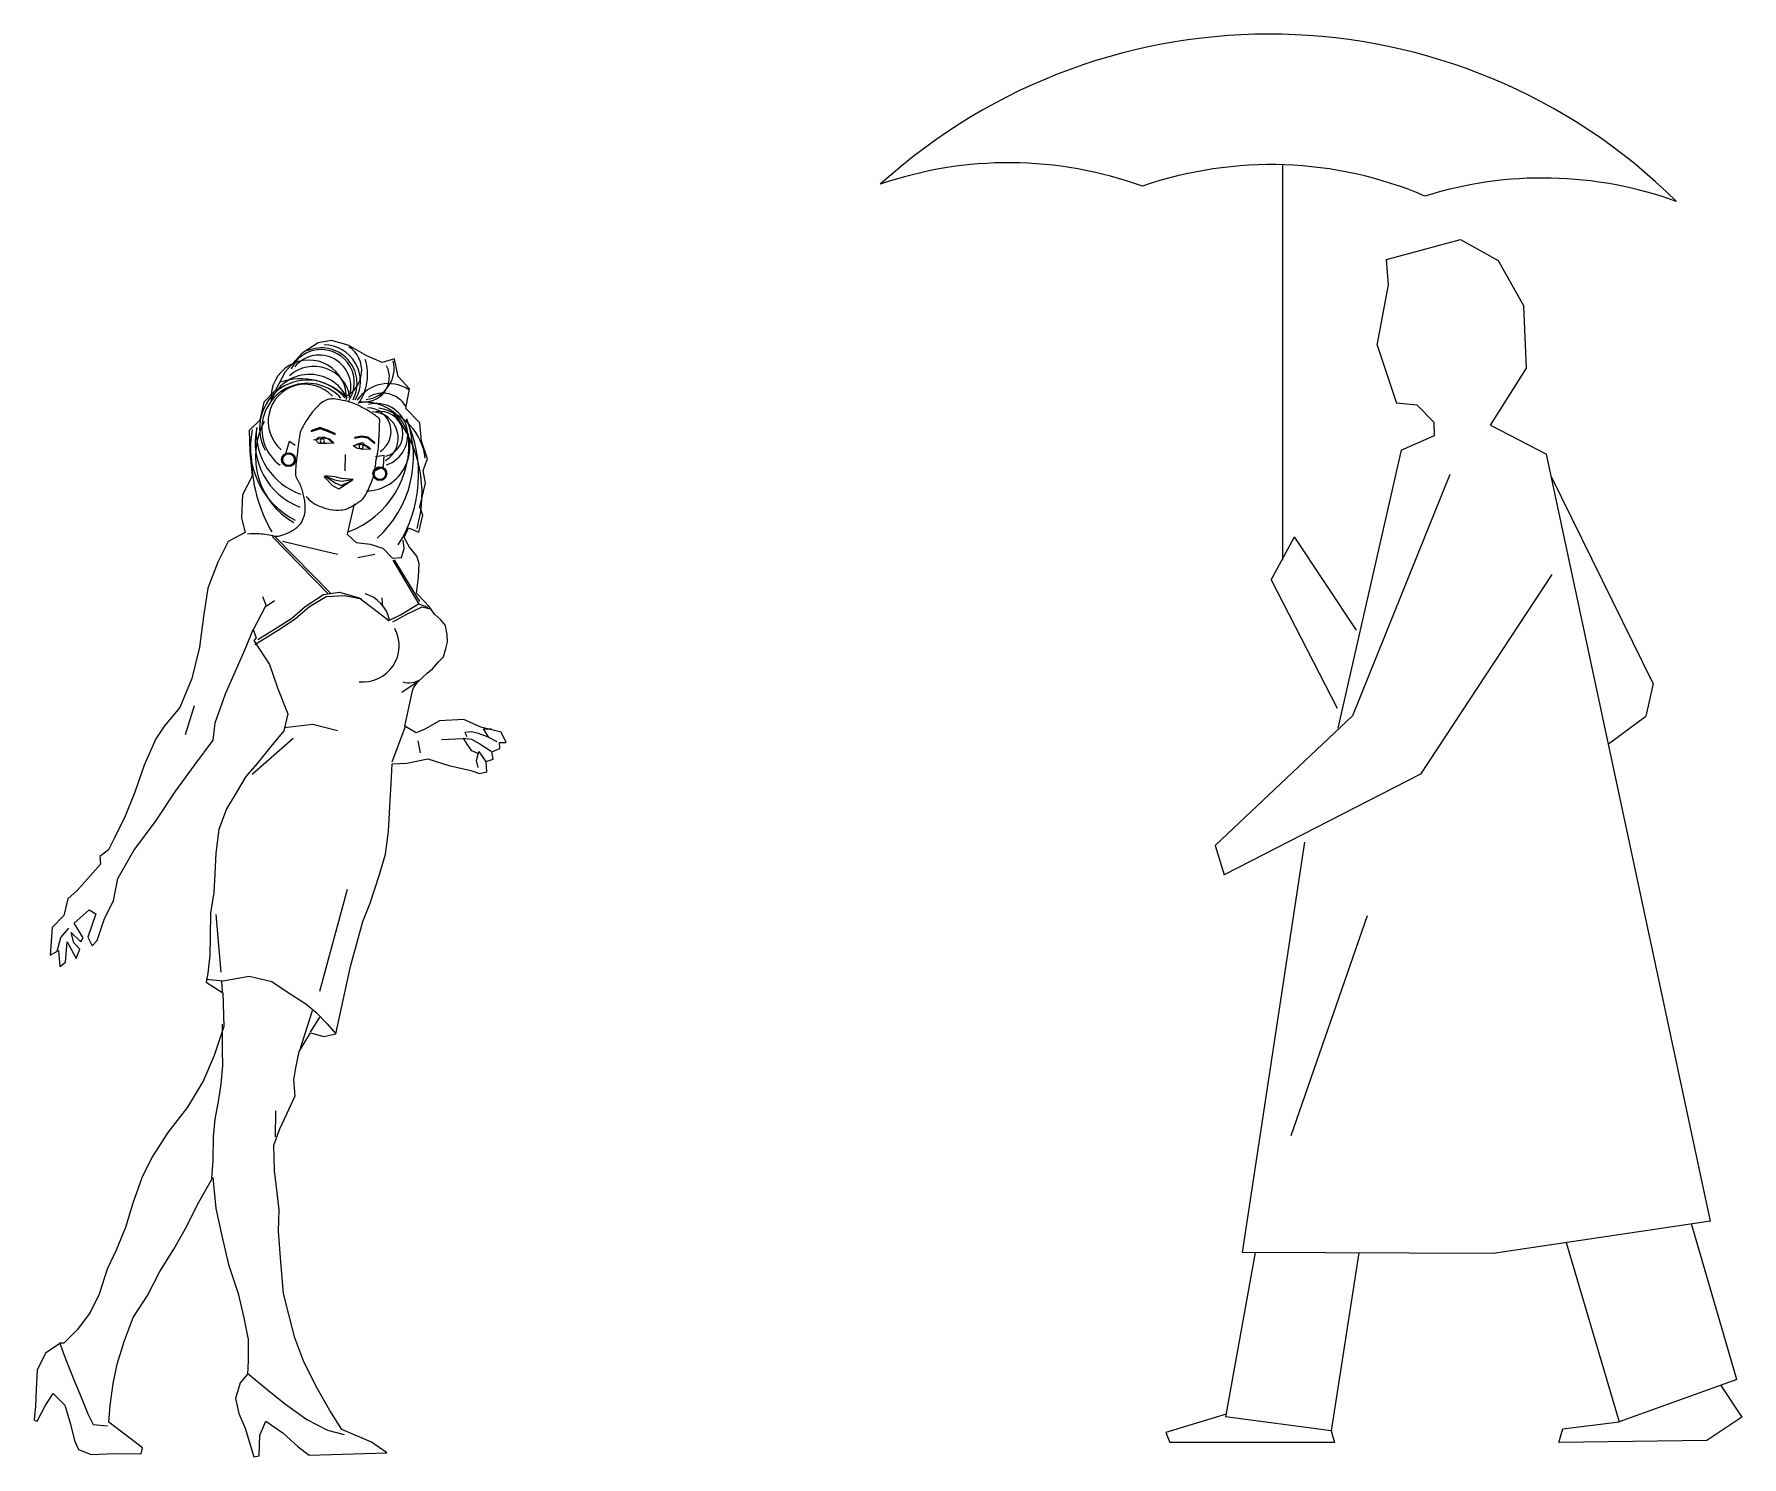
# Model space of a CAD drawing. Extents: x 116 to 135, y 123.1 to 129.1.
# Drawn here: x 130.281 to 132.717, y 126.205 to 128.234 of the extents above; entities that cross this region are included whole.
import ezdxf

# ---------------------------------------------------------------- set-up
doc = ezdxf.new("R2010")
doc.units = 0
doc.layers.get('0').update_dxf_attribs({"linetype": 'CONTINUOUS'})

msp = doc.modelspace()

# ---------------------------------------------------------------- linework, layer by layer
for p, q in [((132.062, 127.4833), (132.062, 128.0473)), ((132.2099, 127.9123), (132.3158, 127.9408)), ((132.3158, 127.9408), (132.3695, 127.9108)), ((132.213, 127.8761), (132.2099, 127.9123)), ((132.3695, 127.9108), (132.4059, 127.8458)), ((132.1968, 127.7899), (132.213, 127.8761)), ((132.4098, 127.7573), (132.4059, 127.8458)), ((130.6859, 127.7931), (130.6631, 127.7786)), ((130.7052, 127.7969), (130.6859, 127.7931)), ((130.7287, 127.7902), (130.7052, 127.7969)), ((130.7554, 127.7746), (130.7287, 127.7902)), ((132.1968, 127.7899), (132.2245, 127.7071)), ((130.6631, 127.7786), (130.6391, 127.752)), ((130.7775, 127.7652), (130.7554, 127.7746)), ((130.7951, 127.7704), (130.7775, 127.7652)), ((130.8003, 127.7455), (130.7951, 127.7704)), ((132.3585, 127.6758), (132.4098, 127.7573)), ((130.6391, 127.752), (130.6251, 127.7259)), ((130.8164, 127.7279), (130.8003, 127.7455)), ((130.6084, 127.7085), (130.603, 127.683)), ((130.6251, 127.7259), (130.6084, 127.7085)), ((130.8109, 127.6998), (130.8164, 127.7279)), ((132.2538, 127.7046), (132.2245, 127.7071)), ((130.603, 127.683), (130.5877, 127.6685)), ((130.831, 127.6792), (130.8109, 127.6998)), ((132.2781, 127.6798), (132.2538, 127.7046)), ((130.5877, 127.6685), (130.5885, 127.638)), ((130.6885, 127.6724), (130.6755, 127.6678)), ((130.6887, 127.6715), (130.6757, 127.6669)), ((130.6887, 127.6709), (130.6757, 127.6663)), ((130.6945, 127.6587), (130.6871, 127.6584)), ((130.7007, 127.6681), (130.6885, 127.6724)), ((130.7009, 127.6671), (130.6887, 127.6715)), ((130.7009, 127.6666), (130.6887, 127.6709)), ((130.6999, 127.6562), (130.6945, 127.6587)), ((130.7106, 127.6634), (130.7007, 127.6681)), ((130.7108, 127.6625), (130.7009, 127.6671)), ((130.7108, 127.6619), (130.7009, 127.6666)), ((130.7377, 127.6589), (130.748, 127.6605)), ((130.7379, 127.658), (130.7482, 127.6596)), ((130.7379, 127.6574), (130.7482, 127.6591)), ((130.748, 127.6605), (130.7569, 127.6592)), ((130.7482, 127.6596), (130.7571, 127.6582)), ((130.7482, 127.6591), (130.7571, 127.6577)), ((130.7569, 127.6592), (130.7668, 127.6514)), ((130.8336, 127.6533), (130.831, 127.6792)), ((132.2309, 127.6404), (132.2787, 127.6612)), ((132.2787, 127.6612), (132.2781, 127.6798)), ((132.3585, 127.6758), (132.4384, 127.6347)), ((130.5885, 127.638), (130.592, 127.6032)), ((130.6401, 127.6354), (130.6452, 127.6533)), ((130.6514, 127.6327), (130.6401, 127.6354)), ((130.6452, 127.6533), (130.6534, 127.6476)), ((130.682, 127.6547), (130.6795, 127.6549)), ((130.6871, 127.6584), (130.682, 127.6547)), ((130.6936, 127.6576), (130.6823, 127.6551)), ((130.6823, 127.6551), (130.6865, 127.6504)), ((130.6865, 127.6504), (130.6982, 127.6503)), ((130.7025, 127.656), (130.6936, 127.6576)), ((130.6982, 127.6503), (130.7085, 127.6507)), ((130.706, 127.6511), (130.6999, 127.6562)), ((130.7085, 127.6507), (130.7025, 127.656)), ((130.7245, 127.6343), (130.7241, 127.6109)), ((130.7359, 127.6468), (130.7471, 127.6494)), ((130.7405, 127.6432), (130.7359, 127.6468)), ((130.7366, 127.6465), (130.7438, 127.65)), ((130.7488, 127.6412), (130.7405, 127.6432)), ((130.7438, 127.65), (130.7491, 127.6511)), ((130.7471, 127.6494), (130.7544, 127.6458)), ((130.7607, 127.6418), (130.7488, 127.6412)), ((130.7491, 127.6511), (130.7528, 127.648)), ((130.7528, 127.648), (130.7579, 127.645)), ((130.7544, 127.6458), (130.7607, 127.6418)), ((130.7571, 127.6582), (130.767, 127.6505)), ((130.7571, 127.6577), (130.767, 127.65)), ((130.7579, 127.645), (130.7606, 127.6421)), ((130.842, 127.6278), (130.8336, 127.6533)), ((132.2309, 127.6404), (132.1406, 127.2437)), ((132.6722, 126.5407), (132.4384, 127.6347)), ((130.7648, 127.61), (130.7791, 127.6168)), ((130.7801, 127.6327), (130.7679, 127.6308)), ((130.7791, 127.6168), (130.7801, 127.6327)), ((130.8356, 127.6112), (130.842, 127.6278)), ((130.8392, 127.5931), (130.8356, 127.6112)), ((130.592, 127.6032), (130.578, 127.5766)), ((130.7071, 127.5894), (130.6943, 127.6027)), ((130.6953, 127.6037), (130.7091, 127.594)), ((130.7102, 127.602), (130.6953, 127.6037)), ((130.6953, 127.6037), (130.7091, 127.598)), ((130.7154, 127.5844), (130.7071, 127.5894)), ((130.7091, 127.598), (130.7191, 127.596)), ((130.7091, 127.594), (130.719, 127.59)), ((130.7191, 127.5999), (130.7102, 127.602)), ((130.7343, 127.5972), (130.7154, 127.5844)), ((130.719, 127.59), (130.7343, 127.5972)), ((130.736, 127.5982), (130.7191, 127.5999)), ((130.7191, 127.596), (130.736, 127.5982)), ((130.8311, 127.5596), (130.8392, 127.5931)), ((132.3007, 127.6055), (132.1616, 127.2613)), ((132.5906, 127.3075), (132.4454, 127.602)), ((130.578, 127.5766), (130.5768, 127.5435)), ((130.7374, 127.5636), (130.7273, 127.5205)), ((130.5768, 127.5435), (130.582, 127.5229)), ((130.8296, 127.5233), (130.8353, 127.5474)), ((130.8353, 127.5474), (130.8311, 127.5596)), ((130.582, 127.5229), (130.5578, 127.5101)), ((130.6202, 127.5171), (130.7002, 127.4355)), ((130.6243, 127.517), (130.7047, 127.4355)), ((130.7273, 127.5205), (130.7404, 127.5085)), ((130.8086, 127.5158), (130.8147, 127.5297)), ((130.8165, 127.5018), (130.8086, 127.5158)), ((130.8147, 127.5297), (130.8296, 127.5233)), ((132.0454, 127.4555), (132.0787, 127.5166)), ((132.1675, 127.3833), (132.0787, 127.5166)), ((130.5578, 127.5101), (130.5427, 127.4807)), ((130.635, 127.5105), (130.7137, 127.4921)), ((130.7404, 127.5085), (130.76, 127.5064)), ((130.767, 127.4915), (130.7424, 127.4866)), ((130.76, 127.5064), (130.7781, 127.5006)), ((130.7781, 127.5006), (130.7919, 127.486)), ((130.8049, 127.4873), (130.8089, 127.4998)), ((130.8089, 127.4998), (130.8073, 127.5118)), ((130.827, 127.4889), (130.8165, 127.5018)), ((130.83, 127.4785), (130.827, 127.4889)), ((130.5427, 127.4807), (130.5286, 127.4434)), ((130.7919, 127.486), (130.8049, 127.4873)), ((130.7925, 127.4833), (130.8294, 127.4207)), ((130.7946, 127.4837), (130.8304, 127.4243)), ((130.8292, 127.4591), (130.83, 127.4785)), ((130.5286, 127.4434), (130.5224, 127.4031)), ((130.8265, 127.4362), (130.8292, 127.4591)), ((132.0454, 127.4555), (132.1397, 127.2722)), ((132.446, 127.4627), (132.2587, 127.178)), ((130.5929, 127.3828), (130.6119, 127.4194)), ((130.6119, 127.4194), (130.607, 127.4311)), ((130.6105, 127.4168), (130.6238, 127.4257)), ((130.6486, 127.4007), (130.6675, 127.4172)), ((130.6536, 127.4001), (130.6738, 127.4174)), ((130.6675, 127.4172), (130.6937, 127.4346)), ((130.6738, 127.4174), (130.6976, 127.4314)), ((130.6937, 127.4346), (130.7163, 127.4378)), ((130.6976, 127.4314), (130.723, 127.4331)), ((130.7163, 127.4378), (130.7447, 127.4297)), ((130.723, 127.4331), (130.7485, 127.4281)), ((130.7447, 127.4297), (130.7642, 127.4151)), ((130.7642, 127.4151), (130.7869, 127.3971)), ((130.8034, 127.4056), (130.8293, 127.421)), ((130.8135, 127.4067), (130.8346, 127.4166)), ((130.837, 127.4249), (130.8265, 127.4362)), ((130.8293, 127.421), (130.8423, 127.4163)), ((130.8346, 127.4166), (130.8478, 127.4133)), ((130.8445, 127.4173), (130.837, 127.4249)), ((130.8518, 127.4063), (130.8445, 127.4173)), ((130.5224, 127.4031), (130.5166, 127.3594)), ((130.6273, 127.3873), (130.6486, 127.4007)), ((130.6317, 127.3853), (130.6536, 127.4001)), ((130.7869, 127.3971), (130.8034, 127.4056)), ((130.7925, 127.3952), (130.8135, 127.4067)), ((130.8603, 127.3987), (130.8518, 127.4063)), ((130.8679, 127.39), (130.8603, 127.3987)), ((130.5831, 127.36), (130.5932, 127.3845)), ((130.5932, 127.3845), (130.5977, 127.3725)), ((130.5977, 127.3725), (130.5944, 127.3686)), ((130.5944, 127.3686), (130.6167, 127.3344)), ((130.5956, 127.363), (130.6317, 127.3853)), ((130.6001, 127.3702), (130.6273, 127.3873)), ((130.8701, 127.3768), (130.8679, 127.39)), ((130.8681, 127.3572), (130.8705, 127.3671)), ((130.8705, 127.3671), (130.8701, 127.3768)), ((130.5166, 127.3594), (130.5058, 127.3145)), ((130.5694, 127.3283), (130.5831, 127.36)), ((130.8577, 127.3385), (130.8647, 127.3457)), ((130.8647, 127.3457), (130.8681, 127.3572)), ((130.5536, 127.2927), (130.5694, 127.3283)), ((130.6167, 127.3344), (130.6278, 127.3015)), ((130.8354, 127.3167), (130.8414, 127.322)), ((130.8414, 127.322), (130.8491, 127.3282)), ((130.8491, 127.3282), (130.8577, 127.3385)), ((130.5058, 127.3145), (130.4887, 127.2731)), ((130.6278, 127.3015), (130.6426, 127.264)), ((130.8299, 127.3115), (130.8056, 127.2947)), ((130.8096, 127.2466), (130.8205, 127.2972)), ((130.8205, 127.2972), (130.8218, 127.3015)), ((130.8218, 127.3015), (130.8278, 127.3094)), ((130.8278, 127.3094), (130.8354, 127.3167)), ((132.5906, 127.3075), (132.5802, 127.2608)), ((130.4887, 127.2731), (130.467, 127.2471)), ((130.4968, 127.2347), (130.5096, 127.276)), ((130.5389, 127.2513), (130.5536, 127.2927)), ((130.467, 127.2471), (130.4543, 127.2286)), ((130.5361, 127.2266), (130.5389, 127.2513)), ((130.6426, 127.264), (130.6371, 127.2402)), ((130.6381, 127.2449), (130.6782, 127.2497)), ((130.6782, 127.2497), (130.7136, 127.2405)), ((130.7915, 127.1958), (130.8112, 127.2477)), ((130.8257, 127.2373), (130.8096, 127.2466)), ((130.8589, 127.2543), (130.8383, 127.2422)), ((130.8937, 127.2561), (130.8589, 127.2543)), ((130.9182, 127.2454), (130.8937, 127.2561)), ((130.947, 127.238), (130.9182, 127.2454)), ((132.1616, 127.2613), (131.9659, 127.0766)), ((132.5267, 127.2214), (132.5802, 127.2608)), ((130.4543, 127.2286), (130.4376, 127.191)), ((130.5101, 127.1916), (130.5361, 127.2266)), ((130.5917, 127.1782), (130.6505, 127.2293)), ((130.6371, 127.2402), (130.6185, 127.2175)), ((130.8383, 127.2422), (130.8257, 127.2373)), ((130.8319, 127.2088), (130.8287, 127.2257)), ((130.8929, 127.2287), (130.8618, 127.2272)), ((130.8933, 127.2296), (130.9048, 127.228)), ((130.8988, 127.221), (130.8933, 127.2296)), ((130.9049, 127.2386), (130.8953, 127.2376)), ((130.8953, 127.2376), (130.8979, 127.232)), ((130.9051, 127.2114), (130.8988, 127.221)), ((130.9048, 127.228), (130.9167, 127.2216)), ((130.9148, 127.2362), (130.9049, 127.2386)), ((130.9277, 127.2312), (130.9148, 127.2362)), ((130.9167, 127.2216), (130.9329, 127.2109)), ((130.9221, 127.2427), (130.9331, 127.2427)), ((130.929, 127.2312), (130.9221, 127.2427)), ((130.9416, 127.2245), (130.9277, 127.2312)), ((130.9445, 127.2234), (130.9542, 127.2234)), ((130.9451, 127.2148), (130.9445, 127.2234)), ((130.9542, 127.2234), (130.947, 127.238)), ((130.6185, 127.2175), (130.5992, 127.1934)), ((130.8123, 127.194), (130.8425, 127.1998)), ((130.8425, 127.1998), (130.8722, 127.1907)), ((130.9137, 127.2074), (130.9051, 127.2114)), ((130.9117, 127.1975), (130.915, 127.2103)), ((130.9145, 127.1878), (130.9117, 127.1975)), ((130.915, 127.2103), (130.9256, 127.1951)), ((130.9256, 127.1964), (130.9355, 127.1996)), ((130.9264, 127.1815), (130.9256, 127.1964)), ((130.9339, 127.2102), (130.9451, 127.2148)), ((130.9355, 127.1996), (130.9339, 127.2102)), ((130.4376, 127.191), (130.4245, 127.1524)), ((130.4831, 127.1543), (130.5101, 127.1916)), ((130.5828, 127.1747), (130.5688, 127.1516)), ((130.5992, 127.1934), (130.5828, 127.1747)), ((130.7903, 127.1644), (130.7915, 127.1928)), ((130.7915, 127.1928), (130.8123, 127.194)), ((130.8722, 127.1907), (130.9037, 127.1836)), ((130.9037, 127.1836), (130.9162, 127.1789)), ((130.9162, 127.1789), (130.9264, 127.1815)), ((132.2587, 127.178), (131.9785, 127.0346)), ((130.4245, 127.1524), (130.4107, 127.1183)), ((130.455, 127.1121), (130.4831, 127.1543)), ((130.5688, 127.1516), (130.5554, 127.1288)), ((130.7888, 127.1408), (130.7903, 127.1644)), ((130.5554, 127.1288), (130.5444, 127.0991)), ((130.7863, 127.0965), (130.7888, 127.1408)), ((130.4107, 127.1183), (130.3951, 127.0862)), ((130.4231, 127.0695), (130.455, 127.1121)), ((130.5444, 127.0991), (130.5399, 127.0656)), ((130.3951, 127.0862), (130.3867, 127.0701)), ((130.7822, 127.0641), (130.7863, 127.0965)), ((131.9659, 127.0766), (131.9785, 127.0346)), ((132.093, 127.081), (132.0044, 126.4959)), ((130.3757, 127.0499), (130.342, 127.0121)), ((130.3867, 127.0701), (130.3747, 127.0609)), ((130.3747, 127.0609), (130.3757, 127.0499)), ((130.4004, 127.0293), (130.4231, 127.0695)), ((130.5399, 127.0656), (130.5388, 127.0362)), ((130.7735, 127.0353), (130.7822, 127.0641)), ((130.3942, 126.9973), (130.4004, 127.0293)), ((130.5388, 127.0362), (130.5373, 127.0094)), ((130.7603, 126.9943), (130.7735, 127.0353)), ((130.342, 127.0121), (130.3287, 127.0003)), ((130.5373, 127.0094), (130.5322, 126.98)), ((130.6883, 126.8685), (130.7279, 127.0143)), ((130.3233, 126.9765), (130.3067, 126.9593)), ((130.3287, 127.0003), (130.3233, 126.9765)), ((130.3378, 126.9658), (130.3595, 126.9845)), ((130.369, 126.9792), (130.3573, 126.9455)), ((130.3595, 126.9845), (130.369, 126.9792)), ((130.3812, 126.9725), (130.3942, 126.9973)), ((130.5322, 126.98), (130.5317, 126.9466)), ((130.5476, 126.8956), (130.5405, 126.9782)), ((130.7496, 126.9679), (130.7603, 126.9943)), ((132.0741, 126.6628), (132.183, 126.9765)), ((130.3067, 126.9593), (130.3035, 126.9199)), ((130.3189, 126.9454), (130.3305, 126.9586)), ((130.3338, 126.9522), (130.3473, 126.9389)), ((130.3374, 126.9376), (130.3338, 126.9522)), ((130.3507, 126.9446), (130.3378, 126.9658)), ((130.3705, 126.9408), (130.3812, 126.9725)), ((130.732, 126.9038), (130.7496, 126.9679)), ((130.3135, 126.9255), (130.3189, 126.9454)), ((130.3256, 126.9102), (130.3277, 126.939)), ((130.3277, 126.939), (130.3406, 126.9154)), ((130.3459, 126.9287), (130.3374, 126.9376)), ((130.3406, 126.9154), (130.3459, 126.9287)), ((130.3473, 126.9389), (130.3507, 126.9446)), ((130.3573, 126.9455), (130.3635, 126.9332)), ((130.3635, 126.9332), (130.3705, 126.9408)), ((130.5317, 126.9466), (130.5316, 126.9201)), ((130.3035, 126.9199), (130.3158, 126.9268)), ((130.3158, 126.9268), (130.3174, 126.904)), ((130.3174, 126.904), (130.3256, 126.9102)), ((130.5316, 126.9201), (130.5288, 126.8943)), ((130.7114, 126.808), (130.732, 126.9038)), ((130.5288, 126.8943), (130.5261, 126.8813)), ((130.5261, 126.8857), (130.5506, 126.8832)), ((130.5261, 126.8813), (130.5501, 126.8664)), ((130.5495, 126.8676), (130.5486, 126.8833)), ((130.5506, 126.8832), (130.5877, 126.89)), ((130.5877, 126.89), (130.6201, 126.8826)), ((130.6201, 126.8826), (130.6432, 126.8666)), ((130.5501, 126.8664), (130.5512, 126.8183)), ((130.6432, 126.8666), (130.6682, 126.8508)), ((130.6606, 126.7873), (130.6781, 126.8409)), ((130.6682, 126.8508), (130.6827, 126.8386)), ((130.6749, 126.8101), (130.6886, 126.8315)), ((130.6827, 126.8386), (130.6989, 126.8222)), ((130.5512, 126.8183), (130.5377, 126.7767)), ((130.5494, 126.7843), (130.5496, 126.8214)), ((130.6589, 126.7827), (130.6753, 126.8091)), ((130.6753, 126.8091), (130.6942, 126.8041)), ((130.6942, 126.8041), (130.7114, 126.808)), ((130.6989, 126.8222), (130.7114, 126.808)), ((130.5502, 126.7628), (130.5494, 126.7843)), ((130.6541, 126.7593), (130.6589, 126.7827)), ((130.5377, 126.7767), (130.5223, 126.7414)), ((130.5475, 126.736), (130.5502, 126.7628)), ((130.6511, 126.7424), (130.6541, 126.7593)), ((130.5223, 126.7414), (130.4994, 126.7031)), ((130.5437, 126.7115), (130.5475, 126.736)), ((130.653, 126.7195), (130.6511, 126.7424)), ((130.5393, 126.686), (130.5437, 126.7115)), ((130.6419, 126.6948), (130.653, 126.7195)), ((130.4994, 126.7031), (130.4717, 126.6672)), ((130.5369, 126.6609), (130.5393, 126.686)), ((130.6252, 126.6607), (130.6257, 126.6978)), ((130.6312, 126.6723), (130.6419, 126.6948)), ((130.4717, 126.6672), (130.4486, 126.6316)), ((130.5363, 126.6268), (130.5369, 126.6609)), ((130.6228, 126.6492), (130.6312, 126.6723)), ((130.6236, 126.6131), (130.6228, 126.6492)), ((130.4486, 126.6316), (130.4345, 126.6025)), ((130.5342, 126.602), (130.5363, 126.6268)), ((130.6265, 126.589), (130.6236, 126.6131)), ((130.4345, 126.6025), (130.4215, 126.5662)), ((130.5139, 126.5644), (130.5359, 126.6027)), ((130.5359, 126.6027), (130.5399, 126.5586)), ((130.6306, 126.5568), (130.6265, 126.589)), ((130.4215, 126.5662), (130.411, 126.5315)), ((130.4988, 126.5333), (130.5139, 126.5644)), ((130.5399, 126.5586), (130.5487, 126.5198)), ((130.6295, 126.5264), (130.6306, 126.5568)), ((132.6722, 126.5407), (132.3621, 126.4947)), ((130.411, 126.5315), (130.398, 126.4994)), ((130.4801, 126.5007), (130.4988, 126.5333)), ((130.5487, 126.5198), (130.558, 126.4787)), ((130.6329, 126.4827), (130.6295, 126.5264)), ((132.7101, 126.3146), (132.6451, 126.5367)), ((130.398, 126.4994), (130.3849, 126.4723)), ((130.4603, 126.469), (130.4801, 126.5007)), ((132.0229, 126.4958), (131.9806, 126.2615)), ((132.3621, 126.4947), (132.0044, 126.4959)), ((132.1707, 126.4954), (132.1314, 126.2417)), ((132.4664, 126.5102), (132.5421, 126.2546)), ((130.3849, 126.4723), (130.3735, 126.4364)), ((130.4423, 126.4347), (130.4603, 126.469)), ((130.558, 126.4787), (130.5717, 126.4373)), ((130.6366, 126.4376), (130.6329, 126.4827)), ((130.3735, 126.4364), (130.3608, 126.4106)), ((130.4223, 126.4033), (130.4423, 126.4347)), ((130.5717, 126.4373), (130.5799, 126.4029)), ((130.6447, 126.4058), (130.6366, 126.4376)), ((130.3608, 126.4106), (130.3425, 126.3862)), ((130.4092, 126.3689), (130.4223, 126.4033)), ((130.5799, 126.4029), (130.5863, 126.372)), ((130.6525, 126.3743), (130.6447, 126.4058)), ((130.3169, 126.3678), (130.3257, 126.3442)), ((130.3425, 126.3862), (130.3232, 126.3667)), ((130.3994, 126.3366), (130.4092, 126.3689)), ((130.5863, 126.372), (130.5862, 126.3416)), ((130.6656, 126.3401), (130.6525, 126.3743)), ((130.2973, 126.353), (130.2852, 126.3288)), ((130.3182, 126.3665), (130.2973, 126.353)), ((130.3232, 126.3667), (130.3182, 126.3665)), ((130.3257, 126.3442), (130.3371, 126.316)), ((130.2852, 126.3288), (130.2837, 126.3008)), ((130.3937, 126.3091), (130.3994, 126.3366)), ((130.585, 126.3224), (130.5748, 126.3099)), ((130.5862, 126.3416), (130.585, 126.3224)), ((130.585, 126.324), (130.616, 126.298)), ((130.685, 126.3013), (130.6656, 126.3401)), ((130.2837, 126.3008), (130.2826, 126.2766)), ((130.2965, 126.2772), (130.3079, 126.295)), ((130.3079, 126.295), (130.3247, 126.2783)), ((130.3371, 126.316), (130.3479, 126.2895)), ((130.3892, 126.2777), (130.3937, 126.3091)), ((130.5748, 126.3099), (130.5683, 126.2877)), ((130.616, 126.298), (130.6395, 126.2797)), ((130.7027, 126.2704), (130.685, 126.3013)), ((132.7101, 126.3146), (132.5421, 126.2546)), ((132.6871, 126.3064), (132.7171, 126.2613)), ((130.2826, 126.2766), (130.2808, 126.2567)), ((130.2852, 126.2554), (130.2965, 126.2772)), ((130.3247, 126.2783), (130.3325, 126.2509)), ((130.3479, 126.2895), (130.3574, 126.266)), ((130.3875, 126.2539), (130.3892, 126.2777)), ((130.5683, 126.2877), (130.5728, 126.2665)), ((130.6395, 126.2797), (130.6698, 126.2577)), ((130.72, 126.2436), (130.7027, 126.2704)), ((130.2808, 126.2567), (130.2852, 126.2554)), ((130.3325, 126.2509), (130.3386, 126.228)), ((130.3574, 126.266), (130.3652, 126.2507)), ((130.3652, 126.2507), (130.3857, 126.2486)), ((130.4352, 126.2175), (130.3875, 126.2539)), ((130.5728, 126.2665), (130.5817, 126.2456)), ((130.5817, 126.2456), (130.5941, 126.2045)), ((130.6028, 126.2356), (130.6115, 126.2554)), ((130.6115, 126.2554), (130.6356, 126.2387)), ((130.6698, 126.2577), (130.6995, 126.2426)), ((131.9812, 126.2652), (131.8954, 126.2391)), ((132.1314, 126.2417), (131.9806, 126.2615)), ((132.4617, 126.2446), (132.5421, 126.2546)), ((132.7171, 126.2613), (132.6671, 126.2279)), ((130.3386, 126.228), (130.3439, 126.2151)), ((130.602, 126.2061), (130.6028, 126.2356)), ((130.6356, 126.2387), (130.6573, 126.219)), ((130.6995, 126.2426), (130.723, 126.2366)), ((130.762, 126.2255), (130.72, 126.2436)), ((130.7838, 126.2104), (130.762, 126.2255)), ((131.8954, 126.2391), (131.9009, 126.2252)), ((132.1361, 126.2252), (131.9009, 126.2252)), ((132.1314, 126.2417), (132.1361, 126.2252)), ((132.4561, 126.2252), (132.4617, 126.2446)), ((132.6671, 126.2279), (132.4561, 126.2252)), ((130.3439, 126.2151), (130.3621, 126.2077)), ((130.3621, 126.2077), (130.3958, 126.2095)), ((130.3958, 126.2095), (130.4336, 126.2087)), ((130.4336, 126.2087), (130.4352, 126.2175)), ((130.5941, 126.2045), (130.602, 126.2061)), ((130.6573, 126.219), (130.6731, 126.2068)), ((130.6731, 126.2068), (130.7838, 126.2104))]:
    msp.add_line(p, q)
for centre, radius in [((130.6438, 127.6267), 0.0099), ((130.6438, 127.6267), 0.00833), ((130.7741, 127.6068), 0.0099), ((130.7741, 127.6068), 0.00833)]:
    msp.add_circle(centre, radius)
for centre, radius, start, end in [((132.043, 127.4072), 0.8264, 45.3412, 132.1929), ((131.6712, 127.4898), 0.5604, 70.0936, 109.0825), ((132.0453, 127.4871), 0.5604, 66.9212, 109.0825), ((132.433, 127.468), 0.5604, 70.0936, 107.4482), ((130.6904, 127.7367), 0.0471, 326.2181, 155.5131), ((130.6908, 127.7354), 0.0507, 332.8195, 113.7701), ((130.6941, 127.7383), 0.0521, 329.5344, 89.6611), ((130.7073, 127.7538), 0.0409, 292.7824, 56.3386), ((130.6726, 127.715), 0.0538, 357.5572, 183.3533), ((130.6801, 127.7079), 0.0519, 9.1209, 132.0707), ((130.6875, 127.7306), 0.0452, 340.0893, 140.7085), ((130.6835, 127.748), 0.073, 325.5394, 17.135), ((130.7523, 127.7444), 0.0353, 258.8731, 27.1805), ((130.7502, 127.7565), 0.0441, 275.655, 14.7879), ((130.6708, 127.6718), 0.0684, 38.9484, 207.6097), ((130.6705, 127.6707), 0.0649, 42.2383, 233.1962), ((130.6676, 127.6813), 0.0529, 43.0205, 229.719), ((130.6739, 127.6891), 0.0592, 25.768, 159.6228), ((130.662, 127.651), 0.091, 44.2062, 108.9193), ((130.786, 127.6823), 0.0529, 57.162, 146.6641), ((130.7339, 127.654), 0.069, 128.5201, 139.8277), ((130.707, 127.6878), 0.0258, 109.9645, 128.5203), ((130.7055, 127.692), 0.0213, 90.5681, 109.9644), ((130.7058, 127.6555), 0.0578, 78.8341, 90.5681), ((130.6855, 127.5524), 0.1628, 73.3858, 78.8342), ((130.7107, 127.637), 0.0746, 65.3316, 73.3859), ((130.7535, 127.6453), 0.0633, 271.4257, 98.0807), ((130.7781, 127.6831), 0.0384, 30.9533, 122.0095), ((130.7872, 127.6081), 0.1395, 147.0588, 153.5695), ((130.7508, 127.6317), 0.0961, 142.7158, 147.0588), ((130.8472, 127.5583), 0.2173, 139.8277, 142.7157), ((130.6955, 127.6039), 0.111, 61.3494, 65.3315), ((130.6066, 127.4411), 0.2965, 58.9139, 61.3496), ((130.7561, 127.6668), 0.0339, 303.0874, 89.4884), ((130.7688, 127.6618), 0.045, 288.7498, 104.1921), ((130.7036, 127.6021), 0.1085, 50.5819, 58.9139), ((130.7629, 127.6574), 0.0373, 301.3435, 88.8667), ((130.7746, 127.663), 0.0324, 283.824, 101.3609), ((130.6656, 127.631), 0.1564, 311.8953, 20.1851), ((130.7703, 127.6833), 0.00344, 2.427, 50.5821), ((130.7566, 127.6191), 0.0828, 6.8523, 78.7471), ((130.7368, 127.6819), 0.037, 358.4123, 2.4268), ((130.6541, 127.5789), 0.1801, 343.7822, 39.14), ((130.6429, 127.6052), 0.1864, 327.5222, 24.8873), ((130.7056, 127.6443), 0.1163, 167.6848, 243.1106), ((130.6957, 127.6518), 0.0995, 167.9593, 248.8912), ((130.7051, 127.6312), 0.1084, 152.6209, 240.179), ((130.6915, 127.6663), 0.0938, 176.4663, 250.8576), ((130.85, 127.6262), 0.1935, 168.8104, 170.8466), ((130.6852, 127.6588), 0.0256, 153.5693, 168.8102), ((130.6826, 127.6484), 0.1329, 290.4539, 6.3601), ((127.5784, 127.8175), 3.1984, 356.9501, 357.3716), ((130.224, 127.6961), 0.55, 357.3716, 358.4123), ((133.9313, 127.2434), 3.2986, 173.0775, 173.3319), ((131.7068, 127.5135), 1.0577, 172.6282, 173.0774), ((130.9085, 127.6168), 0.2528, 170.8465, 172.6282), ((130.692, 127.6534), 0.00293, 0, 180), ((130.692, 127.6534), 0.00293, 180, 0), ((130.7473, 127.6454), 0.00293, 0, 180), ((130.7473, 127.6454), 0.00293, 180, 0), ((130.9036, 127.6006), 0.1376, 165.1179, 170.5346), ((130.7261, 127.6478), 0.0461, 345.1182, 354.4817), ((130.6791, 127.6523), 0.0933, 354.4816, 356.95), ((130.8098, 127.6332), 0.2192, 180.306, 209.8903), ((130.7035, 127.6088), 0.05, 175.8354, 182.1957), ((130.9751, 127.589), 0.3223, 173.3317, 175.8352), ((130.7074, 127.6169), 0.0595, 349.0454, 356.6552), ((130.8585, 127.6081), 0.0918, 170.5344, 176.6551), ((130.6697, 127.6075), 0.0161, 182.1956, 213.2066), ((130.6091, 127.5678), 0.0563, 16.7506, 33.2065), ((130.6379, 127.6412), 0.1325, 329.9596, 336.4336), ((130.5461, 127.6812), 0.2327, 336.4337, 339.7961), ((130.7356, 127.6115), 0.0308, 339.7959, 349.0453), ((130.276, 127.4676), 0.4041, 15.5884, 16.7508), ((130.5775, 127.5517), 0.0911, 13.1402, 15.5883), ((130.6365, 127.5655), 0.0305, 4.8005, 13.1406), ((130.4976, 127.5538), 0.1699, 1.2669, 4.8001), ((130.7195, 127.619), 0.0676, 221.575, 231.09), ((130.6961, 127.59), 0.0303, 231.0901, 245.3171), ((130.7336, 127.6716), 0.1202, 245.3173, 251.3512), ((130.6903, 127.6407), 0.0916, 298.7591, 302.8768), ((130.6666, 127.6775), 0.1354, 302.8769, 306.0889), ((130.7286, 127.5924), 0.0301, 306.089, 312.9073), ((130.736, 127.5845), 0.0192, 312.9069, 329.9596), ((130.6383, 127.5519), 0.0279, 308.3316, 330.1665), ((130.6294, 127.557), 0.0382, 330.1665, 345.6031), ((130.6304, 127.5567), 0.0371, 345.603, 1.2669), ((130.7122, 127.6081), 0.0532, 251.3509, 260.4271), ((130.7145, 127.622), 0.0672, 260.4272, 273.6346), ((130.7171, 127.5809), 0.0261, 273.6349, 294.9162), ((130.6838, 127.6526), 0.1052, 294.9159, 298.759), ((130.5965, 127.3473), 0.1736, 89.051, 93.6991), ((130.5976, 127.4185), 0.1024, 82.9993, 89.0509), ((130.5958, 127.4037), 0.1173, 77.1862, 82.9993), ((130.628, 127.5452), 0.0278, 257.1862, 269.1389), ((130.6278, 127.5299), 0.0125, 269.139, 287.3547), ((130.6005, 127.6173), 0.1041, 287.3546, 293.6327), ((130.6177, 127.578), 0.0612, 293.6327, 308.3316), ((130.738, 127.3867), 0.0511, 12.3558, 73.0368), ((130.9422, 127.4425), 0.166, 184.4092, 188.2847), ((130.75, 127.3613), 0.0516, 263.887, 28.275), ((130.8157, 127.3379), 0.0294, 252.3494, 303.4074)]:
    msp.add_arc(centre, radius, start, end)

doc.saveas('drawing.dxf')
